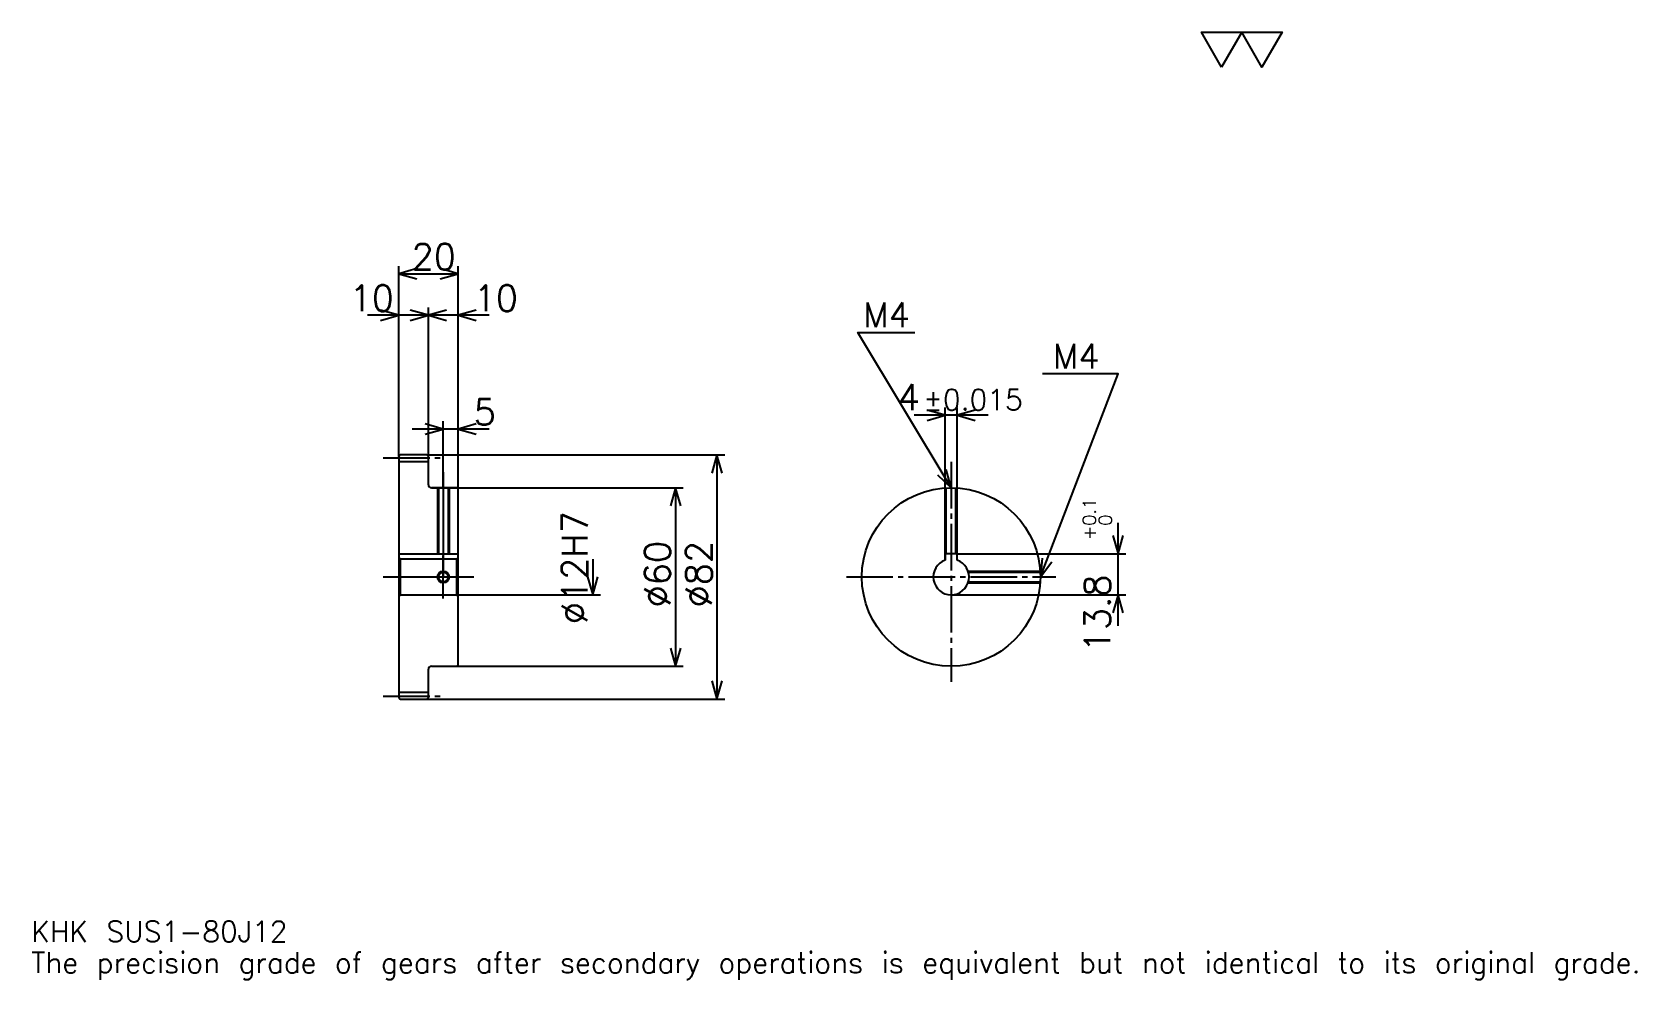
# Model space of a CAD drawing. Extents: x 18 to 557, y 6 to 325.
import ezdxf

# ---------------------------------------------------------------- set-up
doc = ezdxf.new("R2010")
doc.units = 0
doc.linetypes.add('DASHDOT', pattern=[20.869564, 15.652174, -1.73913, 1.73913, -1.73913])
doc.layers.get('0').update_dxf_attribs({"linetype": 'CONTINUOUS'})
doc.layers.add('DASHDOT', color=6, linetype='DASHDOT')
doc.styles.add('KANJI', font='TXT', dxfattribs={"bigfont": 'BIGFONT'})

msp = doc.modelspace()

# ---------------------------------------------------------------- linework, layer by layer
at = {"color": 5}
for p, q in [((140.869568, 182.739136), (140.869568, 246.217407)), ((140.869568, 243.608704), (160.869568, 243.608704)), ((160.869568, 182.739136), (160.869568, 246.217407)), ((150.869568, 182.739136), (150.869568, 232.304352)), ((161.304352, 229.695648), (130.434784, 229.695648)), ((171.304352, 229.695648), (140.434784, 229.695648)), ((338.956543, 196.08696), (314.086975, 196.08696)), ((324.521729, 149.539139), (324.521729, 198.695648)), ((328.521729, 149.539139), (328.521729, 198.695648)), ((171.304352, 191.434784), (145.434784, 191.434784)), ((155.869568, 182.739136), (155.869568, 194.043488)), ((140.869568, 182.239136), (140.869568, 182.739136)), ((150.369568, 182.739136), (160.869568, 182.739136)), ((150.869568, 182.239136), (150.869568, 182.739136)), ((155.869568, 171.739136), (155.869568, 182.739136)), ((155.869568, 171.739136), (155.869568, 182.739136)), ((160.869568, 182.739136), (250.434784, 182.739136)), ((160.869568, 171.239136), (160.869568, 182.739136)), ((247.82608, 182.739136), (247.82608, 100.739136)), ((151.869568, 171.739136), (160.869568, 171.739136)), ((160.869568, 171.739136), (236.521744, 171.739136)), ((233.913055, 171.739136), (233.913055, 111.739136)), ((382.608704, 125.304352), (382.608704, 159.973923)), ((206.08696, 147.739136), (206.08696, 135.739136)), ((328.521729, 149.539139), (385.217407, 149.539139)), ((160.869568, 135.739136), (208.695648, 135.739136)), ((326.521729, 135.739136), (385.217407, 135.739136)), ((151.869568, 111.739136), (160.869568, 111.739136)), ((160.869568, 111.739136), (236.521744, 111.739136)), ((150.369568, 100.739136), (160.869568, 100.739136)), ((160.869568, 100.739136), (250.434784, 100.739136))]:
    msp.add_line(p, q, dxfattribs=at)
at = {"color": 4}
for p, q in [((140.869568, 180.489136), (150.869568, 180.489136)), ((140.869568, 149.539139), (160.869568, 149.539139)), ((141.369568, 147.739136), (141.369568, 135.739136)), ((160.369568, 147.739136), (160.869568, 148.239136)), ((160.369568, 135.739136), (160.869568, 135.239136)), ((140.869568, 102.989136), (150.869568, 102.989136))]:
    msp.add_line(p, q, dxfattribs=at)
at = {"color": 7}
msp.add_lwpolyline([(417.391296, 313.043488), (410.608673, 324.800018), (437.739136, 324.800018), (430.956512, 313.043488), (424.17392, 324.800018), (417.391296, 313.043488)], dxfattribs=at)
at = {"color": 5}
for points in [[(146.956528, 245.347839), (140.869568, 243.608704), (146.956528, 241.869568)], [(154.782608, 241.869568), (160.869568, 243.608704), (154.782608, 245.347839)], [(134.782608, 227.956528), (140.869568, 229.695648), (134.782608, 231.434784)], [(144.782608, 227.956528), (150.869568, 229.695648), (144.782608, 231.434784)], [(156.956528, 231.434784), (150.869568, 229.695648), (156.956528, 227.956528)], [(166.956528, 231.434784), (160.869568, 229.695648), (166.956528, 227.956528)], [(326.521729, 171.739136), (295.217407, 223.913055), (314.347839, 223.913055)], [(356.521729, 141.739136), (382.608704, 210), (357.217407, 210)], [(318.434784, 194.347824), (324.521729, 196.08696), (318.434784, 197.826096)], [(334.608704, 197.826096), (328.521729, 196.08696), (334.608704, 194.347824)], [(149.782608, 189.695648), (155.869568, 191.434784), (149.782608, 193.17392)], [(166.956528, 193.17392), (160.869568, 191.434784), (166.956528, 189.695648)], [(249.565216, 176.652176), (247.82608, 182.739136), (246.08696, 176.652176)], [(321.898743, 176.063873), (326.521729, 171.739136), (324.881317, 177.853424)], [(235.652176, 165.652176), (233.913055, 171.739136), (232.17392, 165.652176)], [(380.869568, 155.626099), (382.608704, 149.539139), (384.347839, 155.626099)], [(357.07016, 148.045868), (356.521729, 141.739136), (360.319214, 146.804184)], [(204.347824, 141.826096), (206.08696, 135.739136), (207.82608, 141.826096)], [(384.347839, 129.652176), (382.608704, 135.739136), (380.869568, 129.652176)], [(232.17392, 117.826096), (233.913055, 111.739136), (235.652176, 117.826096)], [(246.08696, 106.826096), (247.82608, 100.739136), (249.565216, 106.826096)]]:
    msp.add_lwpolyline(points, dxfattribs=at)
at = {"color": 4}
for points in [[(150.869568, 172.739136), (150.869568, 182.239136), (150.369568, 182.739136), (141.369568, 182.739136), (140.869568, 182.239136), (140.869568, 135.239136)], [(151.869568, 111.739136), (160.369568, 111.739136), (160.869568, 112.239136), (160.869568, 171.239136), (160.369568, 171.739136), (151.869568, 171.739136)], [(153.869568, 171.739136), (153.869568, 149.539139)], [(154.249573, 171.739136), (154.249573, 149.539139)], [(157.489563, 171.739136), (157.489563, 149.539139)], [(157.869568, 171.739136), (157.869568, 149.539139)], [(324.521729, 147.395996), (324.521729, 171.672394)], [(324.901733, 149.539139), (324.901733, 171.695358)], [(328.141724, 149.539139), (328.141724, 171.695358)], [(328.521729, 147.395996), (328.521729, 171.672394)], [(140.869568, 135.239136), (141.369568, 135.739136), (160.369568, 135.739136), (160.369568, 147.739136), (141.369568, 147.739136), (140.869568, 148.239136)], [(328.521729, 147.395996), (328.521729, 149.539139), (324.521729, 149.539139), (324.521729, 147.395996)], [(332.178589, 143.739136), (356.455017, 143.739136)], [(332.298889, 143.359131), (356.477966, 143.359131)], [(140.869568, 135.239136), (140.869568, 101.239136), (141.369568, 100.739136), (150.369568, 100.739136), (150.869568, 101.239136), (150.869568, 110.739136)], [(332.178589, 139.739136), (356.455017, 139.739136)], [(332.298889, 140.119141), (356.477966, 140.119141)]]:
    msp.add_lwpolyline(points, dxfattribs=at)
for centre, radius in [((326.521729, 141.739136), 30), ((155.869568, 141.739136), 1.62)]:
    msp.add_circle(centre, radius, dxfattribs=at)
at = {"color": 7}
msp.add_circle((155.869568, 141.739136), 2, dxfattribs=at)
at = {"color": 4}
for centre, radius, start, end in [((151.869568, 172.739136), 1, 180, 270), ((326.521729, 141.739136), 6, 109.47122094, 70.52877906), ((151.869568, 110.739136), 1, 90, 180)]:
    msp.add_arc(centre, radius, start, end, dxfattribs=at)
at = {"layer": 'DASHDOT', "color": 7}
for p, q in [((135.652176, 181.739136), (156.08696, 181.739136)), ((326.521729, 180.434784), (326.521729, 106.521744)), ((155.869568, 171.739136), (155.869568, 141.739136)), ((135.652176, 141.739136), (166.08696, 141.739136)), ((291.304352, 141.739136), (361.739136, 141.739136)), ((135.652176, 101.739136), (156.08696, 101.739136))]:
    msp.add_line(p, q, dxfattribs=at)
for points in [[(155.869568, 176.956528), (155.869568, 144.321747)], [(155.869568, 134.521744), (155.869568, 148.956528)], [(148.652176, 141.739136), (163.08696, 141.739136)]]:
    msp.add_lwpolyline(points, dxfattribs=at)

# ---------------------------------------------------------------- texts
at = {"color": 7, "style": 'KANJI'}
for s, height, p in [('20', 8.695652, (145.217392, 245)), ('10', 8.695652, (124.347824, 231.08696)), ('10', 8.695652, (166.08696, 231.08696)), ('M4', 8.347826, (296.956543, 225.652176)), ('M4', 8.347826, (360.695679, 211.739136)), ('4', 8.695652, (308.572205, 197.826096)), ('5', 8.695652, (166.08696, 192.826096)), ('%%p0.015', 6.956522, (317.17981, 197.826096)), ('KHK SUS1-80J12', 6.956522, (17.391304, 19.130434)), ('The precision grade of gears after secondary operations is equivalent but not identical to its original grade.', 6.956522, (17.391304, 8.695652))]:
    msp.add_text(s, height=height, dxfattribs=at).set_placement(p)
for s, height, p in [('%%c12H7', 8.695652, (204.347824, 125.869568)), ('0.1', 4.347826, (375.130432, 158.972504)), ('0', 4.347826, (380.521729, 158.972504)), ('+', 4.347826, (375.130432, 154.102936)), ('%%c60', 8.695652, (232.17392, 131.521744)), ('%%c82', 8.695652, (246.08696, 131.521744)), ('13.8', 8.695652, (380, 116.464714))]:
    msp.add_text(s, height=height, rotation=90, dxfattribs=at).set_placement(p)

doc.saveas('drawing.dxf')
